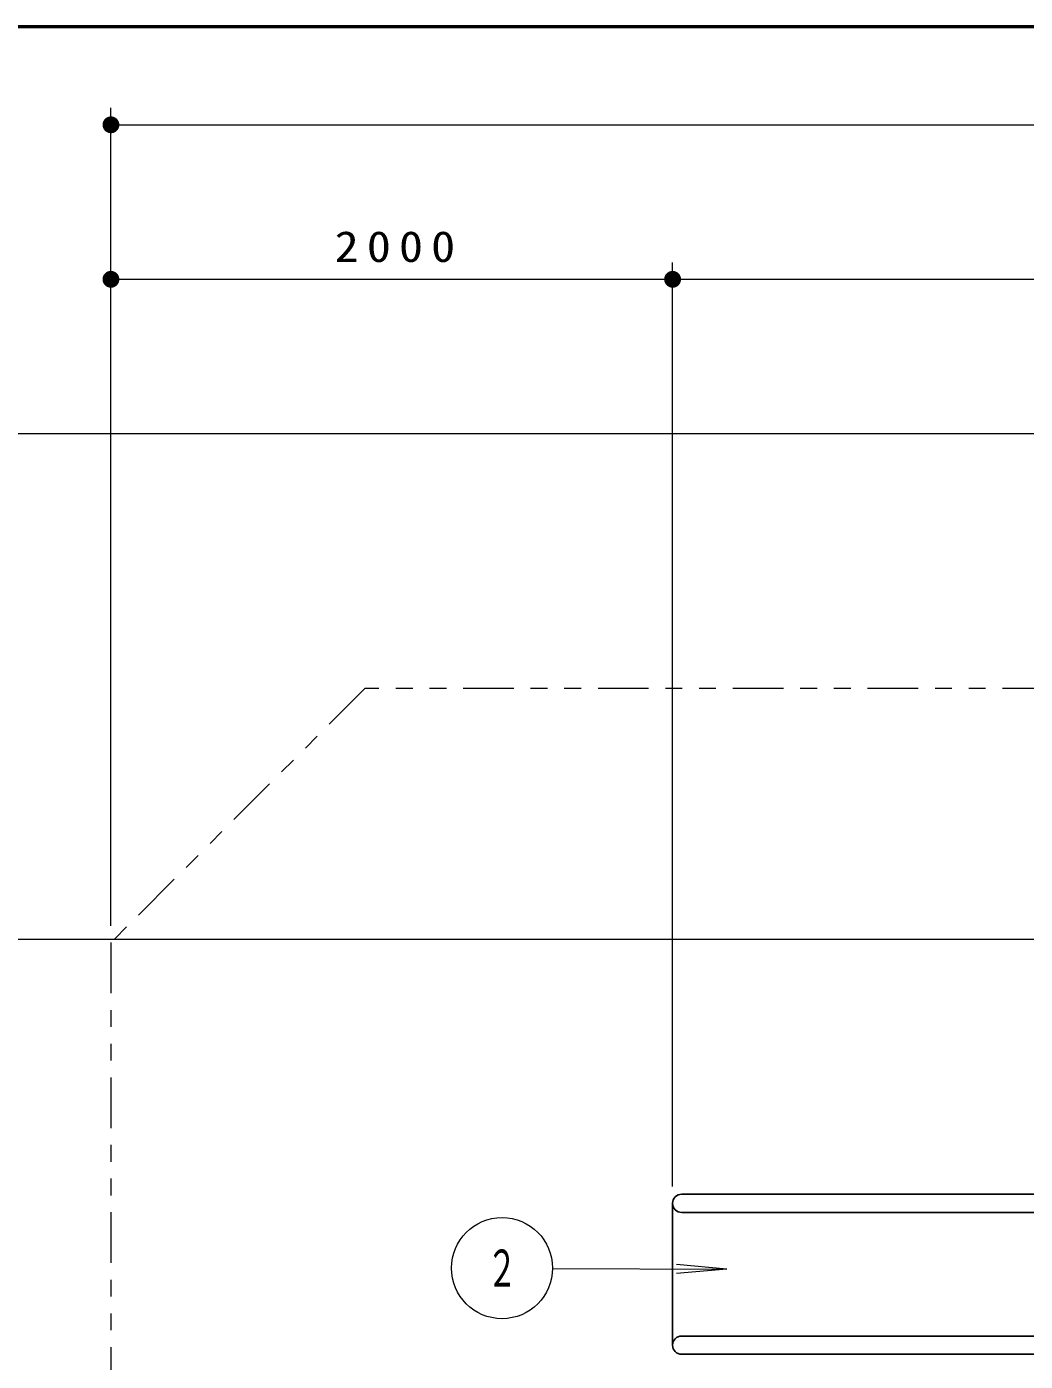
# Model space of a CAD drawing. Units: millimetres on the paper, scale 1:60. Extents: x -552 to 0, y -594 to 267.
# Drawn here: x -361.7 to -302.4, y 187.8 to 267 of the extents above; entities that cross this region are included whole.
import ezdxf
from ezdxf.enums import TextEntityAlignment as Align

# ---------------------------------------------------------------- set-up
doc = ezdxf.new("R2010")
doc.units = ezdxf.units.MM
doc.linetypes.add('USER3', pattern=[8, 3, -1, 1, -1, 1, -1])
doc.layers.add('LY_1', color=7, linetype='Continuous', lineweight=25)
doc.styles.add('ＭＳ ゴシック', font='')
doc.styles.get('ＭＳ ゴシック').set_extended_font_data('MS Gothic')

# ---------------------------------------------------------------- blocks, each defined once
blk = doc.blocks.new('filled_dot')
at = {"color": 0, "linetype": 'Continuous', "lineweight": -2, "const_width": 1.25}
blk.add_lwpolyline([(-0.625, 0, 1), (0.625, 0, 1)], format="xyb", close=True, dxfattribs=at)

msp = doc.modelspace()

# ---------------------------------------------------------------- linework, layer by layer
at = {"layer": 'LY_1', "lineweight": 50}
msp.add_line((0, 267), (-385, 267), dxfattribs=at)
at = {"layer": 'LY_1', "lineweight": 13}
for p, q in [((-356.704, 213.654), (-356.704, 262.178)), ((-356.704, 261.178), (-77.887, 261.178)), ((-323.371, 198.186), (-323.371, 253.011)), ((-356.704, 252.011), (-323.371, 252.011)), ((-323.371, 252.011), (-107.887, 252.011)), ((-278.681, 242.845), (-377.704, 242.845)), ((-266.137, 212.845), (-367.704, 212.845)), ((-330.497, 193.326), (-320.16, 193.274)), ((-320.16, 193.274), (-323.15, 193.027)), ((-320.16, 193.274), (-323.147, 193.55))]:
    msp.add_line(p, q, dxfattribs=at)
at = {"layer": 'LY_1', "linetype": 'USER3', "lineweight": 13}
for p, q in [((-341.63, 227.728), (-356.704, 212.654)), ((-292.798, 227.728), (-341.63, 227.728)), ((-356.704, 212.654), (-356.704, 173.301))]:
    msp.add_line(p, q, dxfattribs=at)
at = {"layer": 'LY_1'}
for p, q in [((-323.372, 188.77), (-323.372, 197.186)), ((-322.83, 197.728), (-271.787, 197.728)), ((-322.83, 196.645), (-271.787, 196.645)), ((-322.83, 189.311), (-271.787, 189.311)), ((-322.83, 188.228), (-271.787, 188.228))]:
    msp.add_line(p, q, dxfattribs=at)
at = {"layer": 'LY_1', "lineweight": 13}
msp.add_circle((-333.496, 193.341), 3, dxfattribs=at)
at = {"layer": 'LY_1'}
for centre, start, end in [((-322.83, 197.186), 90, 180), ((-322.83, 197.186), 180, 270), ((-322.83, 188.77), 90, 180), ((-322.83, 188.77), 180, 270)]:
    msp.add_arc(centre, 0.542, start, end, dxfattribs=at)

# ---------------------------------------------------------------- block references
at = {"layer": 'LY_1', "lineweight": 13, "xscale": 0.4, "yscale": 0.4}
for p in [(-356.704, 261.178), (-356.704, 252.011), (-323.371, 252.011)]:
    msp.add_blockref('filled_dot', p, dxfattribs=at)
at = {"layer": 'LY_1', "lineweight": 13, "xscale": 0.4, "yscale": 0.4, "rotation": 180}
msp.add_blockref('filled_dot', (-323.371, 252.011), dxfattribs=at)

# ---------------------------------------------------------------- texts
at = {"layer": 'LY_1', "style": 'ＭＳ ゴシック', "width": 0.6}
msp.add_text('２', height=2.199, dxfattribs=at).set_placement((-333.496, 193.341), align=Align.MIDDLE_CENTER)
at = {"layer": 'LY_1', "insert": (-339.614, 253.011), "char_height": 1.833, "attachment_point": 8, "style": 'ＭＳ ゴシック'}
msp.add_mtext('\\T1.33;\\W1.15;2000', dxfattribs=at)

doc.saveas('drawing.dxf')
